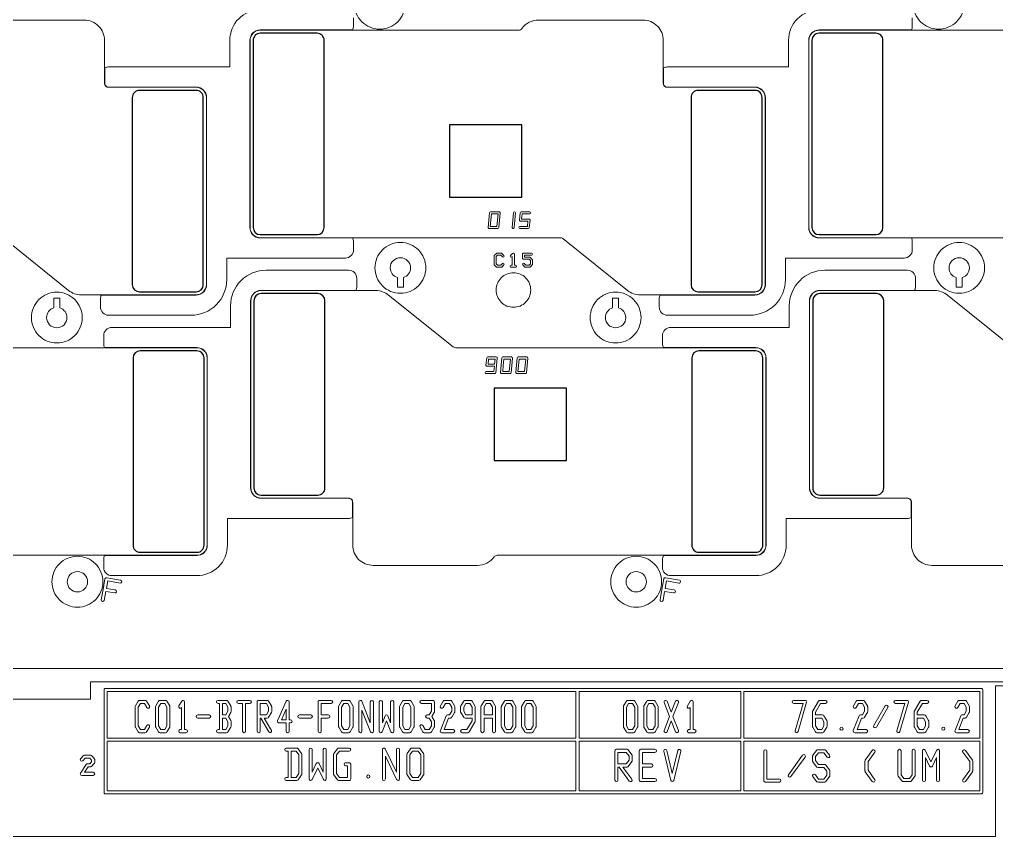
# Model space of a CAD drawing. Extents: x 2541 to 3941, y 2348 to 3338.
# Drawn here: x 3511.47 to 3559.49, y 2718.02 to 2758.17 of the extents above; entities that cross this region are included whole.
import ezdxf

# ---------------------------------------------------------------- set-up
doc = ezdxf.new("R2010")
doc.units = 0
doc.layers.get('0').update_dxf_attribs({"lineweight": 0})
doc.layers.add('barcodea-b_layer1', color=2, linetype='Continuous')
doc.layers.add('susa-b_layer0', color=1, linetype='Continuous')

msp = doc.modelspace()

# ---------------------------------------------------------------- linework, layer by layer
for p, q in [((3535.73956, 2745.99092), (3535.83889, 2745.99092)), ((3524.34084, 2723.74862), (3524.56894, 2724.26805)), ((3524.56894, 2724.26805), (3524.56894, 2723.74862)), ((3524.56894, 2723.74862), (3524.34084, 2723.74862)), ((3519.50481, 2723.11688), (3519.64514, 2723.11688)), ((3544.50481, 2723.11688), (3544.64514, 2723.11688)), ((3538.8961, 2720.10452), (3546.99426, 2720.10452))]:
    msp.add_line(p, q)
at = {"linetype": 'Continuous'}
for points in [[(3689.94795, 2767.52356), (3689.94795, 2722.01688, 0.414214), (3687.94795, 2720.01688, 0.169418), (3688.38191, 2718.77288, 0.117594), (3687.8439, 2718.01688), (3566.44795, 2718.01688), (3566.44795, 2725.41688), (3559.44795, 2725.41688), (3559.44795, 2718.01688), (3438.052, 2718.01688, 0.117594), (3437.51399, 2718.77288, 0.169419), (3437.94795, 2720.01688, 0.414214), (3435.94795, 2722.01688), (3435.94795, 2757.52957, -0.044792), (3435.44795, 2757.93347), (3435.44795, 2762.98924, 0.207733), (3435.48506, 2763.00367, -0.10603), (3436.72143, 2763.79493, 1), (3436.68639, 2763.88859, 0.057817), (3435.94795, 2763.5102)], [(3523.29948, 2758.64701, 0.414364), (3521.7996, 2757.14638), (3521.7996, 2755.83701), (3515.84249, 2755.83701, 0.124388), (3515.65249, 2755.78901), (3515.65249, 2755.03701, 0.414224), (3515.84249, 2754.84701), (3520.14947, 2754.84701, -0.414218), (3520.65959, 2754.33688), (3520.65959, 2745.137, -0.414217), (3520.14947, 2744.62688), (3515.4905, 2744.62688, 0.124388), (3515.44249, 2744.43688), (3515.44249, 2744.03688, 0.414218), (3515.84249, 2743.63688), (3519.89959, 2743.63688, 0.414215), (3521.64959, 2745.38688), (3521.64959, 2746.44688), (3527.48437, 2746.44688, 0.414218), (3527.88437, 2746.84688), (3527.88437, 2747.24688, 0.124386), (3527.83636, 2747.43688), (3523.29948, 2747.43688, -0.414365), (3522.7896, 2747.94701), (3522.7896, 2757.14688, -0.414366), (3523.29948, 2757.65701), (3527.83636, 2757.65701, 0.124392), (3527.88437, 2757.84701), (3527.88437, 2758.24701, 0.414218)], [(3550.76948, 2758.64701, 0.414364), (3549.2696, 2757.14638), (3549.2696, 2755.83701), (3543.31249, 2755.83701, 0.124388), (3543.12249, 2755.78901), (3543.12249, 2755.03701, 0.414224), (3543.31249, 2754.84701), (3547.61947, 2754.84701, -0.414218), (3548.12959, 2754.33688), (3548.12959, 2745.137, -0.414217), (3547.61947, 2744.62688), (3542.9605, 2744.62688, 0.124388), (3542.91249, 2744.43688), (3542.91249, 2744.03688, 0.414218), (3543.31249, 2743.63688), (3547.36959, 2743.63688, 0.414215), (3549.11959, 2745.38688), (3549.11959, 2746.44688), (3554.95437, 2746.44688, 0.414218), (3555.35437, 2746.84688), (3555.35437, 2747.24688, 0.124386), (3555.30636, 2747.43688), (3550.76948, 2747.43688, -0.414365), (3550.2596, 2747.94701), (3550.2596, 2757.14688, -0.414366), (3550.76948, 2757.65701), (3555.30636, 2757.65701, 0.124392), (3555.35437, 2757.84701), (3555.35437, 2758.24701, 0.414218)], [(3535.83889, 2745.99092, 1), (3535.83889, 2746.09092), (3535.78956, 2746.09092), (3535.78956, 2746.63694, 0.669786), (3535.70405, 2746.67214), (3535.60486, 2746.57296, 1), (3535.67557, 2746.50225), (3535.68956, 2746.51623)], [(3535.68956, 2746.51623), (3535.68956, 2746.09092), (3535.64022, 2746.09092, 1), (3535.64022, 2745.99092), (3535.73956, 2745.99092)], [(3558.81814, 2720.18052), (3558.81814, 2722.77132), (3558.81814, 2725.21988, 0.414238), (3558.74214, 2725.29588), (3546.99426, 2725.29588), (3538.8961, 2725.29588), (3515.69422, 2725.29588, 0.414238), (3515.61822, 2725.21988), (3515.61822, 2722.77132)], [(3519.64514, 2723.11688, 1), (3519.64514, 2723.26928), (3519.58101, 2723.26928), (3519.58101, 2724.63086, 0.76611), (3519.43905, 2724.66959), (3519.29872, 2724.42993, 0.97981), (3519.42861, 2724.35027), (3519.42861, 2723.26928), (3519.36448, 2723.26928, 1), (3519.36448, 2723.11688), (3519.50481, 2723.11688)], [(3521.86167, 2723.43297), (3521.86167, 2723.67219, 0.13403), (3521.85123, 2723.71092), (3521.73344, 2723.91209), (3521.85123, 2724.11325, 0.13403), (3521.86167, 2724.15198), (3521.86167, 2724.3912, 0.13403), (3521.85123, 2724.42993), (3521.7109, 2724.66959, 0.267143), (3521.64491, 2724.70729), (3521.36448, 2724.70729), (3521.22415, 2724.70729, 1), (3521.22415, 2724.55489), (3521.28828, 2724.55489), (3521.28828, 2723.91209)], [(3523.86167, 2724.15198), (3523.86167, 2724.3912, 0.13403), (3523.85123, 2724.42993), (3523.7109, 2724.66959, 0.267143), (3523.64491, 2724.70729), (3523.22415, 2724.70729, 0.414239), (3523.14795, 2724.63109), (3523.14795, 2723.91209)], [(3526.78547, 2724.55489, 1), (3526.78547, 2724.70729), (3526.22415, 2724.70729, 0.414239), (3526.14795, 2724.63109), (3526.14795, 2723.91209)], [(3526.14795, 2723.91209), (3526.14795, 2723.19308, 1), (3526.30035, 2723.19308), (3526.30035, 2723.83589), (3526.64514, 2723.83589, 1), (3526.64514, 2723.98829), (3526.30035, 2723.98829), (3526.30035, 2724.55489), (3526.78547, 2724.55489)], [(3528.70927, 2723.59784), (3528.2953, 2724.65836, 0.831919), (3528.14795, 2724.63109), (3528.14795, 2723.19308, 1), (3528.30035, 2723.19308), (3528.30035, 2724.22633)], [(3528.86167, 2723.19308), (3528.86167, 2724.63109, 1), (3528.70927, 2724.63109), (3528.70927, 2723.59784)], [(3529.30035, 2723.59784), (3529.30035, 2724.63109, 1), (3529.14795, 2724.63109), (3529.14795, 2723.19308, 0.831916), (3529.2953, 2723.16581), (3529.50481, 2723.70253)], [(3529.86167, 2723.19308), (3529.86167, 2724.63109, 1), (3529.70927, 2724.63109), (3529.70927, 2723.59784)], [(3532.86167, 2724.15198), (3532.86167, 2724.3912, 0.13403), (3532.85123, 2724.42993), (3532.7109, 2724.66959, 0.267143), (3532.64491, 2724.70729), (3532.36471, 2724.70729, 0.267143), (3532.29872, 2724.66959), (3532.15839, 2724.42993, 1), (3532.28991, 2724.35292), (3532.40817, 2724.55489), (3532.60146, 2724.55489), (3532.70927, 2724.37076), (3532.70927, 2724.17242), (3532.60146, 2723.98829), (3532.50481, 2723.98829, 0.310667), (3532.43366, 2723.93936), (3532.15334, 2723.22122, 0.529919), (3532.22415, 2723.11688), (3532.78547, 2723.11688, 1), (3532.78547, 2723.26928), (3532.33569, 2723.26928)], [(3534.86167, 2723.19308), (3534.86167, 2723.91209), (3534.86167, 2724.3912, 0.13403), (3534.85123, 2724.42993), (3534.7109, 2724.66959, 0.267143), (3534.64491, 2724.70729), (3534.36471, 2724.70729, 0.267143), (3534.29872, 2724.66959), (3534.15839, 2724.42993, 0.13403), (3534.14795, 2724.3912), (3534.14795, 2723.91209)], [(3543.50481, 2724.12164), (3543.29513, 2724.6588, 1), (3543.15317, 2724.60338), (3543.42301, 2723.91209), (3543.15317, 2723.22079, 1), (3543.29513, 2723.16537), (3543.50481, 2723.70253)], [(3543.85646, 2723.22079), (3543.58661, 2723.91208), (3543.85646, 2724.60338, 1), (3543.71449, 2724.6588), (3543.50481, 2724.12164)], [(3544.64514, 2723.11688, 1), (3544.64514, 2723.26928), (3544.58101, 2723.26928), (3544.58101, 2724.63086, 0.76611), (3544.43905, 2724.66959), (3544.29872, 2724.42993, 0.97981), (3544.42861, 2724.35027), (3544.42861, 2723.26928), (3544.36448, 2723.26928, 1), (3544.36448, 2723.11688), (3544.50481, 2723.11688)], [(3550.15854, 2724.60946, 0.501304), (3550.08547, 2724.70729), (3549.52415, 2724.70729, 1), (3549.52415, 2724.55489), (3549.98377, 2724.55489)], [(3549.98377, 2724.55489), (3549.59135, 2723.21449, 1), (3549.73761, 2723.17167), (3550.15854, 2724.60946)], [(3551.16167, 2723.43297), (3551.16167, 2723.67219, 0.13403), (3551.15123, 2723.71092), (3551.0109, 2723.95059, 0.267143), (3550.94491, 2723.98829), (3550.60035, 2723.98829), (3550.60035, 2724.13109), (3550.8485, 2724.55489), (3551.08547, 2724.55489, 1), (3551.08547, 2724.70729), (3550.80504, 2724.70729, 0.267143), (3550.73905, 2724.66959), (3550.45839, 2724.19026, 0.13403), (3550.44795, 2724.15153), (3550.44795, 2723.91209)], [(3553.16167, 2724.15198), (3553.16167, 2724.3912, 0.13403), (3553.15123, 2724.42993), (3553.0109, 2724.66959, 0.267143), (3552.94491, 2724.70729), (3552.66471, 2724.70729, 0.267143), (3552.59872, 2724.66959), (3552.45839, 2724.42993, 1), (3552.58991, 2724.35292), (3552.70817, 2724.55489), (3552.90146, 2724.55489), (3553.00927, 2724.37076), (3553.00927, 2724.17242), (3552.90146, 2723.98829), (3552.80481, 2723.98829, 0.310667), (3552.73366, 2723.93936), (3552.45334, 2723.22122, 0.529919), (3552.52415, 2723.11688), (3553.08547, 2723.11688, 1), (3553.08547, 2723.26928), (3552.63569, 2723.26928)], [(3555.15854, 2724.60946, 0.501304), (3555.08547, 2724.70729), (3554.52415, 2724.70729, 1), (3554.52415, 2724.55489), (3554.98377, 2724.55489)], [(3554.98377, 2724.55489), (3554.59135, 2723.21449, 1), (3554.73761, 2723.17167), (3555.15854, 2724.60946)], [(3556.16167, 2723.43297), (3556.16167, 2723.67219, 0.13403), (3556.15123, 2723.71092), (3556.0109, 2723.95059, 0.267143), (3555.94491, 2723.98829), (3555.60035, 2723.98829), (3555.60035, 2724.13109), (3555.8485, 2724.55489), (3556.08547, 2724.55489, 1), (3556.08547, 2724.70729), (3555.80504, 2724.70729, 0.267143), (3555.73905, 2724.66959), (3555.45839, 2724.19026, 0.13403), (3555.44795, 2724.15153), (3555.44795, 2723.91209)], [(3558.16167, 2724.15198), (3558.16167, 2724.3912, 0.13403), (3558.15123, 2724.42993), (3558.0109, 2724.66959, 0.267143), (3557.94491, 2724.70729), (3557.66471, 2724.70729, 0.267143), (3557.59872, 2724.66959), (3557.45839, 2724.42993, 1), (3557.58991, 2724.35292), (3557.70817, 2724.55489), (3557.90146, 2724.55489), (3558.00927, 2724.37076), (3558.00927, 2724.17242), (3557.90146, 2723.98829), (3557.80481, 2723.98829, 0.310667), (3557.73366, 2723.93936), (3557.45334, 2723.22122, 0.529919), (3557.52415, 2723.11688), (3558.08547, 2723.11688, 1), (3558.08547, 2723.26928), (3557.63569, 2723.26928)], [(3523.4974, 2723.83589), (3523.64491, 2723.83589, 0.267143), (3523.7109, 2723.87358), (3523.85123, 2724.11325, 0.13403), (3523.86167, 2724.15198)], [(3528.30035, 2724.22633), (3528.71432, 2723.16581, 0.831919), (3528.86167, 2723.19308)], [(3532.33569, 2723.26928), (3532.55686, 2723.83589), (3532.64491, 2723.83589, 0.267143), (3532.7109, 2723.87358), (3532.85123, 2724.11325, 0.13403), (3532.86167, 2724.15198)], [(3552.63569, 2723.26928), (3552.85686, 2723.83589), (3552.94491, 2723.83589, 0.267143), (3553.0109, 2723.87358), (3553.15123, 2724.11325, 0.13403), (3553.16167, 2724.15198)], [(3557.63569, 2723.26928), (3557.85686, 2723.83589), (3557.94491, 2723.83589, 0.267143), (3558.0109, 2723.87358), (3558.15123, 2724.11325, 0.13403), (3558.16167, 2724.15198)], [(3521.28828, 2723.91209), (3521.28828, 2723.26928), (3521.22415, 2723.26928, 1), (3521.22415, 2723.11688), (3521.36448, 2723.11688)], [(3523.14795, 2723.91209), (3523.14795, 2723.19308, 1), (3523.30035, 2723.19308), (3523.30035, 2723.83589), (3523.3208, 2723.83589), (3523.71972, 2723.15458, 1), (3523.85123, 2723.23158), (3523.4974, 2723.83589)], [(3529.70927, 2723.59784), (3529.57579, 2723.93979, 0.683159), (3529.43383, 2723.93979), (3529.30035, 2723.59784)], [(3529.50481, 2723.70253), (3529.71432, 2723.16581, 0.831919), (3529.86167, 2723.19308)], [(3534.14795, 2723.91209), (3534.14795, 2723.19308, 1), (3534.30035, 2723.19308), (3534.30035, 2723.83589), (3534.70927, 2723.83589), (3534.70927, 2723.19308, 1), (3534.86167, 2723.19308)], [(3543.50481, 2723.70253), (3543.71449, 2723.16537, 1), (3543.85646, 2723.22079)], [(3550.44795, 2723.91209), (3550.44795, 2723.43297, 0.13403), (3550.45839, 2723.39424), (3550.59872, 2723.15458, 0.267143), (3550.66471, 2723.11688), (3550.94491, 2723.11688, 0.267143), (3551.0109, 2723.15458), (3551.15123, 2723.39424, 0.13403), (3551.16167, 2723.43297)], [(3555.44795, 2723.91209), (3555.44795, 2723.43297, 0.13403), (3555.45839, 2723.39424), (3555.59872, 2723.15458, 0.267143), (3555.66471, 2723.11688), (3555.94491, 2723.11688, 0.267143), (3556.0109, 2723.15458), (3556.15123, 2723.39424, 0.13403), (3556.16167, 2723.43297)], [(3521.36448, 2723.11688), (3521.64491, 2723.11688, 0.267143), (3521.7109, 2723.15458), (3521.85123, 2723.39424, 0.13403), (3521.86167, 2723.43297)], [(3515.61822, 2722.77132), (3515.61822, 2720.18052, 0.414238), (3515.69422, 2720.10452), (3538.8961, 2720.10452)], [(3525.34552, 2721.0847), (3525.34552, 2722.04496, 0.159331), (3525.33104, 2722.08926), (3525.15764, 2722.32871, 0.241867), (3525.09668, 2722.36003), (3524.749, 2722.36003), (3524.57515, 2722.36003, 1), (3524.57515, 2722.21003), (3524.674, 2722.21003), (3524.674, 2720.91963), (3524.57515, 2720.91963, 1), (3524.57515, 2720.76963), (3524.749, 2720.76963)], [(3525.85015, 2721.1725), (3525.85015, 2722.28503, 1), (3525.70015, 2722.28503), (3525.70015, 2720.84512, 0.799749), (3525.8427, 2720.81202), (3526.12284, 2721.39231)], [(3526.54552, 2720.84512), (3526.54552, 2722.28503, 1), (3526.39552, 2722.28503), (3526.39552, 2721.1725)], [(3529.99552, 2721.1725), (3529.4427, 2722.31763, 0.798609), (3529.30015, 2722.28475), (3529.30015, 2720.84463, 1), (3529.45015, 2720.84463), (3529.45015, 2721.95716)], [(3530.14552, 2720.84491), (3530.14552, 2722.28503, 1), (3529.99552, 2722.28503), (3529.99552, 2721.1725)], [(3541.57799, 2721.74575), (3541.57799, 2721.98581, 0.159331), (3541.56351, 2722.03011), (3541.39011, 2722.26956, 0.241867), (3541.32915, 2722.30088), (3540.80762, 2722.30088, 0.414241), (3540.73262, 2722.22588), (3540.73262, 2721.50568)], [(3542.70299, 2720.71048, 1), (3542.70299, 2720.86048), (3542.08262, 2720.86048), (3542.08262, 2721.43068), (3542.52915, 2721.43068, 1), (3542.52915, 2721.58068), (3542.08262, 2721.58068), (3542.08262, 2722.15088), (3542.70299, 2722.15088, 1), (3542.70299, 2722.30088), (3542.00762, 2722.30088, 0.414241), (3541.93262, 2722.22588), (3541.93262, 2721.50568)], [(3543.55531, 2721.10512), (3543.28053, 2722.24348, 1), (3543.13472, 2722.20828), (3543.4824, 2720.76789, 0.78736), (3543.62821, 2720.76789), (3543.97589, 2722.20828)], [(3543.97589, 2722.20828, 1), (3543.83008, 2722.24348), (3543.55531, 2721.10512)], [(3556.27243, 2721.67957), (3555.99229, 2722.25986, 0.798609), (3555.84975, 2722.22698), (3555.84975, 2720.78685, 1), (3555.99975, 2720.78685), (3555.99975, 2721.89938)], [(3556.69511, 2720.78685), (3556.69511, 2722.22698, 0.798609), (3556.55257, 2722.25986), (3556.27243, 2721.67957)], [(3515.16167, 2721.65486), (3515.16167, 2721.79428, 0.200506), (3515.13936, 2721.84862), (3514.99902, 2721.98895, 0.200506), (3514.94469, 2722.01127), (3514.66494, 2722.01127, 0.200506), (3514.6106, 2721.98895), (3514.47027, 2721.84862, 1), (3514.57803, 2721.74085), (3514.69605, 2721.85887), (3514.91358, 2721.85887), (3515.00927, 2721.76317), (3515.00927, 2721.68597), (3514.91358, 2721.59027), (3514.80481, 2721.59027, 0.251301), (3514.74133, 2721.55622), (3514.46083, 2721.13547, 0.599695), (3514.52415, 2721.01688), (3515.08547, 2721.01688, 1), (3515.08547, 2721.16928), (3514.66653, 2721.16928)], [(3514.66653, 2721.16928), (3514.84559, 2721.43787), (3514.94469, 2721.43787, 0.200506), (3514.99902, 2721.46019), (3515.13936, 2721.60052, 0.200506), (3515.16167, 2721.65486)], [(3526.39552, 2721.1725), (3526.19038, 2721.59744, 0.627684), (3526.05529, 2721.59744), (3525.85015, 2721.1725)], [(3529.45015, 2721.95716), (3530.00298, 2720.81203, 0.798609), (3530.14552, 2720.84491)], [(3541.12837, 2721.43068), (3541.32915, 2721.43068, 0.241871), (3541.39011, 2721.462), (3541.56351, 2721.70145, 0.159337), (3541.57799, 2721.74575)], [(3555.99975, 2721.89938), (3556.20489, 2721.47445, 0.627705), (3556.33997, 2721.47445), (3556.54511, 2721.89938)], [(3556.54511, 2721.89938), (3556.54511, 2720.78685, 1), (3556.69511, 2720.78685)], [(3526.12284, 2721.39231), (3526.40298, 2720.81202, 0.799749), (3526.54552, 2720.84512)], [(3540.73262, 2721.50568), (3540.73262, 2720.78548, 1), (3540.88262, 2720.78548), (3540.88262, 2721.43068), (3540.94318, 2721.43068), (3541.44224, 2720.7415, 1), (3541.56373, 2720.82947), (3541.12837, 2721.43068)], [(3541.93262, 2721.50568), (3541.93262, 2720.78548, 0.414241), (3542.00762, 2720.71048), (3542.70299, 2720.71048)], [(3524.749, 2720.76963), (3525.09668, 2720.76963, 0.241871), (3525.15764, 2720.80095), (3525.33104, 2721.0404, 0.159337), (3525.34552, 2721.0847)], [(3546.99426, 2720.10452), (3558.74214, 2720.10452, 0.414238), (3558.81814, 2720.18052)]]:
    msp.add_lwpolyline(points, format="xyb", dxfattribs=at)
for points in [[(3530.4251, 2758.94785, 0.414215), (3529.1751, 2760.19785, 0.414215), (3527.9251, 2758.94785, 0.414215), (3529.1751, 2757.69785, 0.414215)], [(3557.8951, 2758.94785, 0.414215), (3556.6451, 2760.19785, 0.414215), (3555.3951, 2758.94785, 0.414215), (3556.6451, 2757.69785, 0.414215)], [(3520.64959, 2745.137), (3520.64959, 2754.33688, 0.414219), (3520.14947, 2754.83701), (3515.84249, 2754.83701, -0.414223), (3515.64249, 2755.03701), (3515.64249, 2757.14181, 0.414215), (3514.64249, 2758.1418), (3509.5056, 2758.1418, 0.24029), (3508.69596, 2757.7292, -0.240069), (3508.53453, 2757.64701), (3495.82948, 2757.64701, 0.414366), (3495.3296, 2757.14689), (3495.3296, 2747.94701, 0.414365), (3495.82948, 2747.44688), (3510.57901, 2747.44688, -0.170771), (3510.70422, 2747.40284), (3513.87516, 2744.8571, 0.170765), (3514.50127, 2744.63688), (3520.14947, 2744.63688, 0.414218)], [(3548.11959, 2745.137), (3548.11959, 2754.33688, 0.414219), (3547.61947, 2754.83701), (3543.31249, 2754.83701, -0.414223), (3543.11249, 2755.03701), (3543.11249, 2757.14181, 0.414215), (3542.11249, 2758.1418), (3536.9756, 2758.1418, 0.24029), (3536.16596, 2757.7292, -0.240069), (3536.00453, 2757.64701), (3523.29948, 2757.64701, 0.414366), (3522.7996, 2757.14689), (3522.7996, 2747.94701, 0.414365), (3523.29948, 2747.44688), (3538.04901, 2747.44688, -0.170771), (3538.17422, 2747.40284), (3541.34516, 2744.8571, 0.170765), (3541.97127, 2744.63688), (3547.61947, 2744.63688, 0.414218)], [(3575.58959, 2745.137), (3575.58959, 2754.33688, 0.414219), (3575.08947, 2754.83701), (3570.78249, 2754.83701, -0.414223), (3570.58249, 2755.03701), (3570.58249, 2757.14181, 0.414215), (3569.58249, 2758.1418), (3564.4456, 2758.1418, 0.24029), (3563.63596, 2757.7292, -0.240069), (3563.47453, 2757.64701), (3550.76948, 2757.64701, 0.414366), (3550.2696, 2757.14689), (3550.2696, 2747.94701, 0.414365), (3550.76948, 2747.44688), (3565.51901, 2747.44688, -0.170771), (3565.64422, 2747.40284), (3568.81516, 2744.8571, 0.170765), (3569.44127, 2744.63688), (3575.08947, 2744.63688, 0.414218)], [(3535.09475, 2748.66429, 0.443552), (3535.0448, 2748.71906), (3534.62329, 2748.71906, 0.387555), (3534.57335, 2748.67383), (3534.50447, 2747.95478, 0.443552), (3534.55442, 2747.90001), (3534.97592, 2747.90001, 0.387555), (3535.02587, 2747.94524)], [(3535.84475, 2748.66429, 1), (3535.7452, 2748.67383), (3535.71076, 2748.3143), (3535.67633, 2747.95478, 1), (3535.77587, 2747.94524), (3535.81031, 2748.30477)], [(3536.56031, 2748.30477, 0.443552), (3536.51036, 2748.35953), (3536.1437, 2748.35953), (3536.16856, 2748.61906), (3536.54497, 2748.61906, 1), (3536.54497, 2748.71906), (3536.12329, 2748.71906, 0.387555), (3536.07335, 2748.67383), (3536.03891, 2748.3143, 0.443552), (3536.08886, 2748.25953), (3536.45552, 2748.25953), (3536.43066, 2748.00001), (3536.05425, 2748.00001, 1), (3536.05425, 2747.90001), (3536.47592, 2747.90001, 0.387555), (3536.52587, 2747.94524)], [(3531.43768, 2745.963, 0.414215), (3530.18768, 2747.213, 0.414215), (3528.93768, 2745.963, 0.414215), (3530.18768, 2744.713, 0.414215)], [(3558.90768, 2745.963, 0.414215), (3557.65768, 2747.213, 0.414215), (3556.40768, 2745.963, 0.414215), (3557.65768, 2744.713, 0.414215)], [(3535.27359, 2746.1049, 1), (3535.20288, 2746.17561), (3535.11818, 2746.09092), (3534.96093, 2746.09092), (3534.89088, 2746.16096), (3534.89088, 2746.51689), (3534.96093, 2746.58694), (3535.11818, 2746.58694), (3535.20288, 2746.50225, 1), (3535.27359, 2746.57296), (3535.1744, 2746.67214, 0.200121), (3535.13889, 2746.68694), (3534.94022, 2746.68694, 0.200121), (3534.90471, 2746.67214), (3534.80568, 2746.57311, 0.200121), (3534.79088, 2746.5376), (3534.79088, 2746.14025, 0.200121), (3534.80568, 2746.10474), (3534.90471, 2746.00572, 0.200121), (3534.94022, 2745.99092), (3535.13889, 2745.99092, 0.200121), (3535.1744, 2746.00572)], [(3536.68823, 2746.14025), (3536.68823, 2746.33893, 0.200121), (3536.67343, 2746.37444), (3536.5744, 2746.47347, 0.200121), (3536.53889, 2746.48827), (3536.29088, 2746.48827), (3536.29088, 2746.58694), (3536.63823, 2746.58694, 1), (3536.63823, 2746.68694), (3536.24088, 2746.68694, 0.414253), (3536.19088, 2746.63694), (3536.19088, 2746.43827, 0.414253), (3536.24088, 2746.38827), (3536.51818, 2746.38827), (3536.58823, 2746.31822), (3536.58823, 2746.16096), (3536.51818, 2746.09092), (3536.36093, 2746.09092), (3536.27624, 2746.17561, 1), (3536.20553, 2746.1049), (3536.30471, 2746.00572, 0.200121), (3536.34022, 2745.99092), (3536.53889, 2745.99092, 0.200121), (3536.5744, 2746.00572), (3536.67343, 2746.10474, 0.200121)], [(3530.68768, 2745.963, -0.327542), (3530.33768, 2745.48603), (3530.33768, 2745.01185), (3530.03768, 2745.01185), (3530.03768, 2745.48603, -0.327544), (3529.68768, 2745.963, -0.414217), (3530.18768, 2746.463, -0.414217)], [(3558.15768, 2745.963, -0.327542), (3557.80768, 2745.48603), (3557.80768, 2745.01185), (3557.50768, 2745.01185), (3557.50768, 2745.48603, -0.327544), (3557.15768, 2745.963, -0.414217), (3557.65768, 2746.463, -0.414217)], [(3528.04341, 2745.04688), (3528.04341, 2745.44688, 0.414218), (3527.64341, 2745.84688), (3523.5863, 2745.84688, 0.414215), (3521.8363, 2744.09688), (3521.8363, 2743.03688), (3516.00153, 2743.03688, 0.414218), (3515.60153, 2742.63688), (3515.60153, 2742.23688, 0.124388), (3515.64953, 2742.04688), (3520.18642, 2742.04688, -0.414365), (3520.69629, 2741.53675), (3520.69629, 2732.33688, -0.414366), (3520.18642, 2731.82675), (3515.64953, 2731.82675, 0.124388), (3515.60153, 2731.63675), (3515.60153, 2731.23675, 0.414218), (3516.00153, 2730.83675), (3520.18642, 2730.83675, 0.414364), (3521.68629, 2732.33738), (3521.68629, 2733.64675), (3527.64341, 2733.64675, 0.124386), (3527.83341, 2733.69475), (3527.83341, 2734.44675, 0.414224), (3527.64341, 2734.63675), (3523.33643, 2734.63675, -0.414218), (3522.8263, 2735.14688), (3522.8263, 2744.34676, -0.414217), (3523.33643, 2744.85688), (3527.9954, 2744.85688, 0.124392)], [(3536.5948, 2744.87427, 0.414215), (3535.7448, 2745.72427, 0.414215), (3534.8948, 2744.87427, 0.414215), (3535.7448, 2744.02427, 0.414215)], [(3555.51341, 2745.04688), (3555.51341, 2745.44688, 0.414218), (3555.11341, 2745.84688), (3551.0563, 2745.84688, 0.414215), (3549.3063, 2744.09688), (3549.3063, 2743.03688), (3543.47153, 2743.03688, 0.414218), (3543.07153, 2742.63688), (3543.07153, 2742.23688, 0.124388), (3543.11953, 2742.04688), (3547.65642, 2742.04688, -0.414365), (3548.16629, 2741.53675), (3548.16629, 2732.33688, -0.414366), (3547.65642, 2731.82675), (3543.11953, 2731.82675, 0.124388), (3543.07153, 2731.63675), (3543.07153, 2731.23675, 0.414218), (3543.47153, 2730.83675), (3547.65642, 2730.83675, 0.414364), (3549.15629, 2732.33738), (3549.15629, 2733.64675), (3555.11341, 2733.64675, 0.124386), (3555.30341, 2733.69475), (3555.30341, 2734.44675, 0.414224), (3555.11341, 2734.63675), (3550.80643, 2734.63675, -0.414218), (3550.2963, 2735.14688), (3550.2963, 2744.34676, -0.414217), (3550.80643, 2744.85688), (3555.4654, 2744.85688, 0.124392)], [(3520.68629, 2732.33687), (3520.68629, 2741.53675, 0.414365), (3520.18642, 2742.03688), (3505.43689, 2742.03688, -0.170771), (3505.31168, 2742.08092), (3502.14074, 2744.62666, 0.170765), (3501.51463, 2744.84688), (3495.86643, 2744.84688, 0.414218), (3495.3663, 2744.34676), (3495.3663, 2735.14688, 0.414219), (3495.86643, 2734.64675), (3500.17341, 2734.64675, -0.414223), (3500.37341, 2734.44675), (3500.37341, 2732.34195, 0.414215), (3501.3734, 2731.34196), (3506.5103, 2731.34196, 0.24029), (3507.31994, 2731.75456, -0.240069), (3507.48137, 2731.83675), (3520.18642, 2731.83675, 0.414366)], [(3514.54822, 2743.52076, 0.414215), (3513.29822, 2744.77076, 0.414215), (3512.04822, 2743.52076, 0.414215), (3513.29822, 2742.27076, 0.414215)], [(3548.15629, 2732.33687), (3548.15629, 2741.53675, 0.414365), (3547.65642, 2742.03688), (3532.90689, 2742.03688, -0.170771), (3532.78168, 2742.08092), (3529.61074, 2744.62666, 0.170765), (3528.98463, 2744.84688), (3523.33643, 2744.84688, 0.414218), (3522.8363, 2744.34676), (3522.8363, 2735.14688, 0.414219), (3523.33643, 2734.64675), (3527.64341, 2734.64675, -0.414223), (3527.84341, 2734.44675), (3527.84341, 2732.34195, 0.414215), (3528.8434, 2731.34196), (3533.9803, 2731.34196, 0.24029), (3534.78994, 2731.75456, -0.240069), (3534.95137, 2731.83675), (3547.65642, 2731.83675, 0.414366)], [(3542.01822, 2743.52076, 0.414215), (3540.76822, 2744.77076, 0.414215), (3539.51822, 2743.52076, 0.414215), (3540.76822, 2742.27076, 0.414215)], [(3575.62629, 2732.33687), (3575.62629, 2741.53675, 0.414365), (3575.12642, 2742.03688), (3560.37689, 2742.03688, -0.170771), (3560.25168, 2742.08092), (3557.08074, 2744.62666, 0.170765), (3556.45463, 2744.84688), (3550.80643, 2744.84688, 0.414218), (3550.3063, 2744.34676), (3550.3063, 2735.14688, 0.414219), (3550.80643, 2734.64675), (3555.11341, 2734.64675, -0.414223), (3555.31341, 2734.44675), (3555.31341, 2732.34195, 0.414215), (3556.3134, 2731.34196), (3561.4503, 2731.34196, 0.24029), (3562.25994, 2731.75456, -0.240069), (3562.42137, 2731.83675), (3575.12642, 2731.83675, 0.414366)], [(3513.79822, 2743.52076, -0.414217), (3513.29822, 2743.02076, -0.414217), (3512.79822, 2743.52076, -0.327542), (3513.14822, 2743.99773), (3513.14822, 2744.47191), (3513.44822, 2744.47191), (3513.44822, 2743.99773, -0.327544)], [(3541.26822, 2743.52076, -0.414217), (3540.76822, 2743.02076, -0.414217), (3540.26822, 2743.52076, -0.327542), (3540.61822, 2743.99773), (3540.61822, 2744.47191), (3540.91822, 2744.47191), (3540.91822, 2743.99773, -0.327544)], [(3534.95142, 2741.52898, 0.443552), (3534.90148, 2741.58375), (3534.47997, 2741.58375, 0.387555), (3534.43003, 2741.53852), (3534.39559, 2741.17899, 0.443552), (3534.44554, 2741.12423), (3534.8122, 2741.12423), (3534.78734, 2740.8647), (3534.41092, 2740.8647, 1), (3534.41092, 2740.7647), (3534.8326, 2740.7647, 0.387555), (3534.88255, 2740.80993)], [(3535.70142, 2741.52898, 0.443552), (3535.65148, 2741.58375), (3535.22997, 2741.58375, 0.387555), (3535.18003, 2741.53852), (3535.11115, 2740.81947, 0.443552), (3535.1611, 2740.7647), (3535.5826, 2740.7647, 0.387555), (3535.63255, 2740.80993)], [(3536.45142, 2741.52898, 0.443552), (3536.40148, 2741.58375), (3535.97997, 2741.58375, 0.387555), (3535.93003, 2741.53852), (3535.86115, 2740.81947, 0.443552), (3535.9111, 2740.7647), (3536.3326, 2740.7647, 0.387555), (3536.38255, 2740.80993)], [(3515.5608, 2730.53591, 0.414215), (3514.3108, 2731.78591, 0.414215), (3513.0608, 2730.53591, 0.414215), (3514.3108, 2729.28591, 0.414215)], [(3543.0308, 2730.53591, 0.414215), (3541.7808, 2731.78591, 0.414215), (3540.5308, 2730.53591, 0.414215), (3541.7808, 2729.28591, 0.414215)], [(3514.8108, 2730.53591, -0.414217), (3514.3108, 2730.03591, -0.414217), (3513.8108, 2730.53591, -0.414217), (3514.3108, 2731.03591, -0.414217)], [(3542.2808, 2730.53591, -0.414217), (3541.7808, 2730.03591, -0.414217), (3541.2808, 2730.53591, -0.414217), (3541.7808, 2731.03591, -0.414217)], [(3516.4354, 2730.61542), (3515.7506, 2730.73617, 0.414237), (3515.66372, 2730.67533), (3515.57322, 2730.16207), (3515.5731, 2730.16139), (3515.4826, 2729.64813, 1), (3515.63032, 2729.62208), (3515.70785, 2730.06182), (3516.14759, 2729.98428, 1), (3516.17364, 2730.132), (3515.7339, 2730.20954), (3515.79842, 2730.57542), (3516.40936, 2730.4677, 1)], [(3543.9054, 2730.61542), (3543.2206, 2730.73617, 0.414237), (3543.13372, 2730.67533), (3543.04322, 2730.16207), (3543.0431, 2730.16139), (3542.9526, 2729.64813, 1), (3543.10032, 2729.62208), (3543.17785, 2730.06182), (3543.61759, 2729.98428, 1), (3543.64364, 2730.132), (3543.2039, 2730.20954), (3543.26842, 2730.57542), (3543.87936, 2730.4677, 1)], [(3648.09544, 2724.76688), (3648.09544, 2726.26688), (3470.52228, 2726.26688, 0.26795), (3469.22325, 2727.01688, 0.267951), (3467.92421, 2726.26688), (3465.93979, 2726.26688), (3465.93979, 2724.76688), (3467.92421, 2724.76688, 0.26795), (3469.22325, 2724.01688, 0.267951), (3470.52228, 2724.76688), (3514.96008, 2724.76688), (3514.96008, 2725.62015), (3597.92667, 2725.62015), (3597.92667, 2724.76688)], [(3517.85123, 2723.39424, 1), (3517.71972, 2723.47125), (3517.60146, 2723.26928), (3517.40817, 2723.26928), (3517.30035, 2723.45341), (3517.30035, 2724.37076), (3517.40817, 2724.55489), (3517.60146, 2724.55489), (3517.71972, 2724.35292, 1), (3517.85123, 2724.42993), (3517.7109, 2724.66959, 0.267143), (3517.64491, 2724.70729), (3517.36471, 2724.70729, 0.267143), (3517.29872, 2724.66959), (3517.15839, 2724.42993, 0.13403), (3517.14795, 2724.3912), (3517.14795, 2723.43297, 0.13403), (3517.15839, 2723.39424), (3517.29872, 2723.15458, 0.267143), (3517.36471, 2723.11688), (3517.64491, 2723.11688, 0.267143), (3517.7109, 2723.15458)], [(3518.86167, 2723.43297), (3518.86167, 2724.3912, 0.13403), (3518.85123, 2724.42993), (3518.7109, 2724.66959, 0.267143), (3518.64491, 2724.70729), (3518.36471, 2724.70729, 0.267143), (3518.29872, 2724.66959), (3518.15839, 2724.42993, 0.13403), (3518.14795, 2724.3912), (3518.14795, 2723.43297, 0.13403), (3518.15839, 2723.39424), (3518.29872, 2723.15458, 0.267143), (3518.36471, 2723.11688), (3518.64491, 2723.11688, 0.267143), (3518.7109, 2723.15458), (3518.85123, 2723.39424, 0.13403)], [(3522.78547, 2724.55489, 1), (3522.78547, 2724.70729), (3522.50481, 2724.70729), (3522.22415, 2724.70729, 1), (3522.22415, 2724.55489), (3522.42861, 2724.55489), (3522.42861, 2723.19308, 1), (3522.58101, 2723.19308), (3522.58101, 2724.55489)], [(3524.78547, 2723.59622, 1), (3524.78547, 2723.74862), (3524.72134, 2723.74862), (3524.72134, 2724.63083, 0.813346), (3524.57537, 2724.66173), (3524.15438, 2723.70305, 0.542437), (3524.22441, 2723.59622), (3524.56894, 2723.59622), (3524.56894, 2723.19308, 1), (3524.72134, 2723.19308), (3524.72134, 2723.59622)], [(3527.86167, 2723.43297), (3527.86167, 2724.3912, 0.13403), (3527.85123, 2724.42993), (3527.7109, 2724.66959, 0.267143), (3527.64491, 2724.70729), (3527.36471, 2724.70729, 0.267143), (3527.29872, 2724.66959), (3527.15839, 2724.42993, 0.13403), (3527.14795, 2724.3912), (3527.14795, 2723.43297, 0.13403), (3527.15839, 2723.39424), (3527.29872, 2723.15458, 0.267143), (3527.36471, 2723.11688), (3527.64491, 2723.11688, 0.267143), (3527.7109, 2723.15458), (3527.85123, 2723.39424, 0.13403)], [(3530.86167, 2723.43297), (3530.86167, 2724.3912, 0.13403), (3530.85123, 2724.42993), (3530.7109, 2724.66959, 0.267143), (3530.64491, 2724.70729), (3530.36471, 2724.70729, 0.267143), (3530.29872, 2724.66959), (3530.15839, 2724.42993, 0.13403), (3530.14795, 2724.3912), (3530.14795, 2723.43297, 0.13403), (3530.15839, 2723.39424), (3530.29872, 2723.15458, 0.267143), (3530.36471, 2723.11688), (3530.64491, 2723.11688, 0.267143), (3530.7109, 2723.15458), (3530.85123, 2723.39424, 0.13403)], [(3531.86167, 2723.43297), (3531.86167, 2723.67219, 0.13403), (3531.85123, 2723.71092), (3531.73344, 2723.91209), (3531.85123, 2724.11325, 0.13403), (3531.86167, 2724.15198), (3531.86167, 2724.63109, 0.414239), (3531.78547, 2724.70729), (3531.22415, 2724.70729, 1), (3531.22415, 2724.55489), (3531.70927, 2724.55489), (3531.70927, 2724.17242), (3531.60146, 2723.98829), (3531.50481, 2723.98829, 1), (3531.50481, 2723.83589), (3531.60146, 2723.83589), (3531.70927, 2723.65175), (3531.70927, 2723.45341), (3531.60146, 2723.26928), (3531.40817, 2723.26928), (3531.28991, 2723.47125, 1), (3531.15839, 2723.39424), (3531.29872, 2723.15458, 0.267143), (3531.36471, 2723.11688), (3531.64491, 2723.11688, 0.267143), (3531.7109, 2723.15458), (3531.85123, 2723.39424, 0.13403)], [(3533.86167, 2723.67264), (3533.86167, 2723.91209), (3533.86167, 2724.3912, 0.13403), (3533.85123, 2724.42993), (3533.7109, 2724.66959, 0.267143), (3533.64491, 2724.70729), (3533.36471, 2724.70729, 0.267143), (3533.29872, 2724.66959), (3533.15839, 2724.42993, 0.13403), (3533.14795, 2724.3912), (3533.14795, 2724.15198, 0.13403), (3533.15839, 2724.11325), (3533.29872, 2723.87358, 0.267143), (3533.36471, 2723.83589), (3533.70927, 2723.83589), (3533.70927, 2723.69308), (3533.46113, 2723.26928), (3533.22415, 2723.26928, 1), (3533.22415, 2723.11688), (3533.50458, 2723.11688, 0.267143), (3533.57057, 2723.15458), (3533.85123, 2723.63391, 0.13403)], [(3535.86167, 2723.43297), (3535.86167, 2724.3912, 0.13403), (3535.85123, 2724.42993), (3535.7109, 2724.66959, 0.267143), (3535.64491, 2724.70729), (3535.36471, 2724.70729, 0.267143), (3535.29872, 2724.66959), (3535.15839, 2724.42993, 0.13403), (3535.14795, 2724.3912), (3535.14795, 2723.43297, 0.13403), (3535.15839, 2723.39424), (3535.29872, 2723.15458, 0.267143), (3535.36471, 2723.11688), (3535.64491, 2723.11688, 0.267143), (3535.7109, 2723.15458), (3535.85123, 2723.39424, 0.13403)], [(3536.86167, 2723.43297), (3536.86167, 2724.3912, 0.13403), (3536.85123, 2724.42993), (3536.7109, 2724.66959, 0.267143), (3536.64491, 2724.70729), (3536.36471, 2724.70729, 0.267143), (3536.29872, 2724.66959), (3536.15839, 2724.42993, 0.13403), (3536.14795, 2724.3912), (3536.14795, 2723.43297, 0.13403), (3536.15839, 2723.39424), (3536.29872, 2723.15458, 0.267143), (3536.36471, 2723.11688), (3536.64491, 2723.11688, 0.267143), (3536.7109, 2723.15458), (3536.85123, 2723.39424, 0.13403)], [(3541.86167, 2723.43297), (3541.86167, 2724.3912, 0.13403), (3541.85123, 2724.42993), (3541.7109, 2724.66959, 0.267143), (3541.64491, 2724.70729), (3541.36471, 2724.70729, 0.267143), (3541.29872, 2724.66959), (3541.15839, 2724.42993, 0.13403), (3541.14795, 2724.3912), (3541.14795, 2723.43297, 0.13403), (3541.15839, 2723.39424), (3541.29872, 2723.15458, 0.267143), (3541.36471, 2723.11688), (3541.64491, 2723.11688, 0.267143), (3541.7109, 2723.15458), (3541.85123, 2723.39424, 0.13403)], [(3542.86167, 2723.43297), (3542.86167, 2724.3912, 0.13403), (3542.85123, 2724.42993), (3542.7109, 2724.66959, 0.267143), (3542.64491, 2724.70729), (3542.36471, 2724.70729, 0.267143), (3542.29872, 2724.66959), (3542.15839, 2724.42993, 0.13403), (3542.14795, 2724.3912), (3542.14795, 2723.43297, 0.13403), (3542.15839, 2723.39424), (3542.29872, 2723.15458, 0.267143), (3542.36471, 2723.11688), (3542.64491, 2723.11688, 0.267143), (3542.7109, 2723.15458), (3542.85123, 2723.39424, 0.13403)], [(3554.15123, 2724.35292, 1), (3554.01972, 2724.42993), (3553.45839, 2723.47125, 1), (3553.58991, 2723.39424)], [(3520.78547, 2723.83589, 1), (3520.78547, 2723.98829), (3520.22415, 2723.98829, 1), (3520.22415, 2723.83589)], [(3525.78547, 2723.83589, 1), (3525.78547, 2723.98829), (3525.22415, 2723.98829, 1), (3525.22415, 2723.83589)], [(3527.74552, 2720.84463), (3527.74552, 2721.56483, 0.414241), (3527.67052, 2721.63983), (3527.49668, 2721.63983, 1), (3527.49668, 2721.48983), (3527.59552, 2721.48983), (3527.59552, 2720.91963), (3527.18728, 2720.91963), (3527.05015, 2721.109), (3527.05015, 2722.02066), (3527.18728, 2722.21003), (3527.67052, 2722.21003, 1), (3527.67052, 2722.36003), (3527.149, 2722.36003, 0.241871), (3527.08803, 2722.32871), (3526.91463, 2722.08926, 0.159337), (3526.90015, 2722.04496), (3526.90015, 2721.0847, 0.159331), (3526.91463, 2721.0404), (3527.08803, 2720.80095, 0.241867), (3527.149, 2720.76963), (3527.67052, 2720.76963, 0.414241)], [(3531.34552, 2721.0847), (3531.34552, 2722.04496, 0.159331), (3531.33104, 2722.08926), (3531.15764, 2722.32871, 0.241867), (3531.09668, 2722.36003), (3530.749, 2722.36003, 0.241871), (3530.68803, 2722.32871), (3530.51463, 2722.08926, 0.159337), (3530.50015, 2722.04496), (3530.50015, 2721.0847, 0.159331), (3530.51463, 2721.0404), (3530.68803, 2720.80095, 0.241867), (3530.749, 2720.76963), (3531.09668, 2720.76963, 0.241871), (3531.15764, 2720.80095), (3531.33104, 2721.0404, 0.159337)], [(3548.82277, 2720.68834, 1), (3548.82277, 2720.83834), (3548.2024, 2720.83834), (3548.2024, 2722.20373, 1), (3548.0524, 2722.20373), (3548.0524, 2720.76334, 0.414241), (3548.1274, 2720.68834)], [(3551.29777, 2721.0034), (3551.29777, 2721.24347, 0.159339), (3551.28329, 2721.28777), (3551.10989, 2721.52721, 0.241867), (3551.04893, 2721.55853), (3550.73953, 2721.55853), (3550.6024, 2721.7479), (3550.6024, 2721.93936), (3550.73953, 2722.12873), (3551.01064, 2722.12873), (3551.16202, 2721.91968, 1), (3551.28351, 2722.00765), (3551.10989, 2722.24741, 0.241867), (3551.04893, 2722.27873), (3550.70125, 2722.27873, 0.241871), (3550.64028, 2722.24741), (3550.46688, 2722.00796, 0.159337), (3550.4524, 2721.96367), (3550.4524, 2721.7236, 0.159331), (3550.46688, 2721.67931), (3550.64028, 2721.43985, 0.241867), (3550.70125, 2721.40853), (3551.01064, 2721.40853), (3551.14777, 2721.21917), (3551.14777, 2721.02771), (3551.01064, 2720.83834), (3550.73953, 2720.83834), (3550.58815, 2721.04739, 1), (3550.46666, 2720.95942), (3550.64028, 2720.71966, 0.241867), (3550.70125, 2720.68834), (3551.04893, 2720.68834, 0.241871), (3551.10989, 2720.71966), (3551.28329, 2720.95911, 0.159337)], [(3553.50967, 2720.80732), (3553.17625, 2721.26777), (3553.17625, 2721.6993), (3553.50967, 2722.15975, 1), (3553.38818, 2722.24772), (3553.04072, 2721.7679, 0.159337), (3553.02625, 2721.7236), (3553.02625, 2721.24347, 0.159331), (3553.04072, 2721.19917), (3553.38818, 2720.71935, 1)], [(3555.49511, 2721.02692), (3555.49511, 2722.22725, 1), (3555.34511, 2722.22725), (3555.34511, 2721.05122), (3555.20798, 2720.86185), (3554.93688, 2720.86185), (3554.79975, 2721.05122), (3554.79975, 2722.22725, 1), (3554.64975, 2722.22725), (3554.64975, 2721.02692, 0.159331), (3554.66423, 2720.98263), (3554.83762, 2720.74317, 0.241867), (3554.89859, 2720.71185), (3555.24627, 2720.71185, 0.241871), (3555.30724, 2720.74317), (3555.48064, 2720.98263, 0.159337)], [(3558.32393, 2721.24347), (3558.32393, 2721.7236, 0.159331), (3558.30945, 2721.7679), (3557.96199, 2722.24772, 1), (3557.8405, 2722.15975), (3558.17393, 2721.6993), (3558.17393, 2721.26777), (3557.8405, 2720.80732, 1), (3557.96199, 2720.71935), (3558.30945, 2721.19917, 0.159337)], [(3550.08351, 2721.91968, 1), (3549.96202, 2722.00765), (3549.26666, 2721.04739, 1), (3549.38815, 2720.95942)]]:
    msp.add_lwpolyline(points, format="xyb", close=True, dxfattribs=at)
for points in [[(3534.98996, 2748.61906), (3534.96076, 2748.3143), (3534.93066, 2748.00001), (3534.60926, 2748.00001), (3534.63845, 2748.30477), (3534.66856, 2748.61906)], [(3534.84663, 2741.48375), (3534.82178, 2741.22423), (3534.50038, 2741.22423), (3534.52524, 2741.48375)], [(3535.59663, 2741.48375), (3535.56744, 2741.17899), (3535.53734, 2740.8647), (3535.21594, 2740.8647), (3535.24513, 2741.16946), (3535.27524, 2741.48375)], [(3536.34663, 2741.48375), (3536.31744, 2741.17899), (3536.28734, 2740.8647), (3535.96594, 2740.8647), (3535.99513, 2741.16946), (3536.02524, 2741.48375)], [(3538.8201, 2722.84732), (3515.77022, 2722.84732), (3515.77022, 2725.14388), (3538.8201, 2725.14388)], [(3546.91826, 2722.84732), (3538.9721, 2722.84732), (3538.9721, 2725.14388), (3546.91826, 2725.14388)], [(3558.66614, 2722.84732), (3547.07026, 2722.84732), (3547.07026, 2725.14388), (3558.66614, 2725.14388)], [(3518.70927, 2723.45341), (3518.60146, 2723.26928), (3518.40817, 2723.26928), (3518.30035, 2723.45341), (3518.30035, 2724.37076), (3518.40817, 2724.55489), (3518.60146, 2724.55489), (3518.70927, 2724.37076)], [(3521.70927, 2724.17242), (3521.60146, 2723.98829), (3521.44068, 2723.98829), (3521.44068, 2724.55489), (3521.60146, 2724.55489), (3521.70927, 2724.37076)], [(3523.70927, 2724.17242), (3523.60146, 2723.98829), (3523.36471, 2723.98829), (3523.36425, 2723.98829), (3523.30035, 2723.98829), (3523.30035, 2724.55489), (3523.60146, 2724.55489), (3523.70927, 2724.37076)], [(3527.70927, 2723.45341), (3527.60146, 2723.26928), (3527.40817, 2723.26928), (3527.30035, 2723.45341), (3527.30035, 2724.37076), (3527.40817, 2724.55489), (3527.60146, 2724.55489), (3527.70927, 2724.37076)], [(3530.70927, 2723.45341), (3530.60146, 2723.26928), (3530.40817, 2723.26928), (3530.30035, 2723.45341), (3530.30035, 2724.37076), (3530.40817, 2724.55489), (3530.60146, 2724.55489), (3530.70927, 2724.37076)], [(3533.70927, 2723.98829), (3533.40817, 2723.98829), (3533.30035, 2724.17242), (3533.30035, 2724.37076), (3533.40817, 2724.55489), (3533.60146, 2724.55489), (3533.70927, 2724.37076)], [(3534.70927, 2723.98829), (3534.30035, 2723.98829), (3534.30035, 2724.37076), (3534.40817, 2724.55489), (3534.60146, 2724.55489), (3534.70927, 2724.37076)], [(3535.70927, 2723.45341), (3535.60146, 2723.26928), (3535.40817, 2723.26928), (3535.30035, 2723.45341), (3535.30035, 2724.37076), (3535.40817, 2724.55489), (3535.60146, 2724.55489), (3535.70927, 2724.37076)], [(3536.70927, 2723.45341), (3536.60146, 2723.26928), (3536.40817, 2723.26928), (3536.30035, 2723.45341), (3536.30035, 2724.37076), (3536.40817, 2724.55489), (3536.60146, 2724.55489), (3536.70927, 2724.37076)], [(3541.70927, 2723.45341), (3541.60146, 2723.26928), (3541.40817, 2723.26928), (3541.30035, 2723.45341), (3541.30035, 2724.37076), (3541.40817, 2724.55489), (3541.60146, 2724.55489), (3541.70927, 2724.37076)], [(3542.70927, 2723.45341), (3542.60146, 2723.26928), (3542.40817, 2723.26928), (3542.30035, 2723.45341), (3542.30035, 2724.37076), (3542.40817, 2724.55489), (3542.60146, 2724.55489), (3542.70927, 2724.37076)], [(3521.70927, 2723.45341), (3521.60146, 2723.26928), (3521.44068, 2723.26928), (3521.44068, 2723.83589), (3521.60146, 2723.83589), (3521.70927, 2723.65175)], [(3551.00927, 2723.45341), (3550.90146, 2723.26928), (3550.70817, 2723.26928), (3550.60035, 2723.45341), (3550.60035, 2723.83589), (3550.90146, 2723.83589), (3551.00927, 2723.65175)], [(3556.00927, 2723.45341), (3555.90146, 2723.26928), (3555.70817, 2723.26928), (3555.60035, 2723.45341), (3555.60035, 2723.83589), (3555.90146, 2723.83589), (3556.00927, 2723.65175)], [(3538.8201, 2720.25652), (3515.77022, 2720.25652), (3515.77022, 2722.69532), (3538.8201, 2722.69532)], [(3546.91826, 2720.25652), (3538.9721, 2720.25652), (3538.9721, 2722.69532), (3546.91826, 2722.69532)], [(3558.66614, 2720.25652), (3547.07026, 2720.25652), (3547.07026, 2722.69532), (3558.66614, 2722.69532)], [(3525.19552, 2721.109), (3525.05839, 2720.91963), (3524.824, 2720.91963), (3524.824, 2722.21003), (3525.05839, 2722.21003), (3525.19552, 2722.02066)], [(3531.19552, 2721.109), (3531.05839, 2720.91963), (3530.78728, 2720.91963), (3530.65015, 2721.109), (3530.65015, 2722.02066), (3530.78728, 2722.21003), (3531.05839, 2722.21003), (3531.19552, 2722.02066)], [(3541.42799, 2721.77005), (3541.29086, 2721.58068), (3540.88262, 2721.58068), (3540.88262, 2722.15088), (3541.29086, 2722.15088), (3541.42799, 2721.96151)]]:
    msp.add_lwpolyline(points, close=True, dxfattribs=at)
for centre, radius in [((3551.87498, 2723.31291), 0.0762), ((3556.87498, 2723.31291), 0.0762), ((3528.60976, 2720.96466), 0.075)]:
    msp.add_circle(centre, radius)
at = {"layer": 'barcodea-b_layer1', "linetype": 'Continuous'}
for points in [[(3536.16, 2749.43748), (3536.16, 2752.99348), (3532.604, 2752.99348), (3532.604, 2749.43748)], [(3538.35189, 2736.49028), (3538.35189, 2740.04628), (3534.79589, 2740.04628), (3534.79589, 2736.49028)]]:
    msp.add_lwpolyline(points, close=True, dxfattribs=at)
at = {"layer": 'susa-b_layer0', "linetype": 'Continuous'}
for points in [[(3526.43955, 2747.94701), (3526.43955, 2757.14714, 0.414221), (3526.08954, 2757.49715), (3523.29958, 2757.49715, 0.414218), (3522.94959, 2757.14714), (3522.94959, 2747.94726, 0.414197), (3523.29958, 2747.59725), (3526.08954, 2747.59725, 0.414007)], [(3553.90955, 2747.94701), (3553.90955, 2757.14714, 0.414221), (3553.55954, 2757.49715), (3550.76958, 2757.49715, 0.414218), (3550.41959, 2757.14714), (3550.41959, 2747.94726, 0.414197), (3550.76958, 2747.59725), (3553.55954, 2747.59725, 0.414007)], [(3520.49948, 2745.137), (3520.49948, 2754.33714, 0.414221), (3520.14947, 2754.68715), (3517.35951, 2754.68715, 0.414218), (3517.00952, 2754.33714), (3517.00952, 2745.13726, 0.414197), (3517.35951, 2744.78725), (3520.14947, 2744.78725, 0.414007)], [(3547.96948, 2745.137), (3547.96948, 2754.33714, 0.414221), (3547.61947, 2754.68715), (3544.82951, 2754.68715, 0.414218), (3544.47952, 2754.33714), (3544.47952, 2745.13726, 0.414197), (3544.82951, 2744.78725), (3547.61947, 2744.78725, 0.414007)], [(3526.47638, 2735.14662), (3526.47638, 2744.3465, 0.414197), (3526.12639, 2744.69651), (3523.33643, 2744.69651, 0.414007), (3522.98642, 2744.34676), (3522.98642, 2735.14662, 0.414221), (3523.33643, 2734.79661), (3526.12639, 2734.79661, 0.414218)], [(3553.94638, 2735.14662), (3553.94638, 2744.3465, 0.414197), (3553.59639, 2744.69651), (3550.80643, 2744.69651, 0.414007), (3550.45642, 2744.34676), (3550.45642, 2735.14662, 0.414221), (3550.80643, 2734.79661), (3553.59639, 2734.79661, 0.414218)], [(3520.53631, 2732.33662), (3520.53631, 2741.5365, 0.414197), (3520.18632, 2741.88651), (3517.39636, 2741.88651, 0.414007), (3517.04635, 2741.53675), (3517.04635, 2732.33662, 0.414221), (3517.39636, 2731.98661), (3520.18632, 2731.98661, 0.414218)], [(3548.00631, 2732.33662), (3548.00631, 2741.5365, 0.414197), (3547.65632, 2741.88651), (3544.86636, 2741.88651, 0.414007), (3544.51635, 2741.53675), (3544.51635, 2732.33662, 0.414221), (3544.86636, 2731.98661), (3547.65632, 2731.98661, 0.414218)]]:
    msp.add_lwpolyline(points, format="xyb", close=True, dxfattribs=at)

doc.saveas('drawing.dxf')
